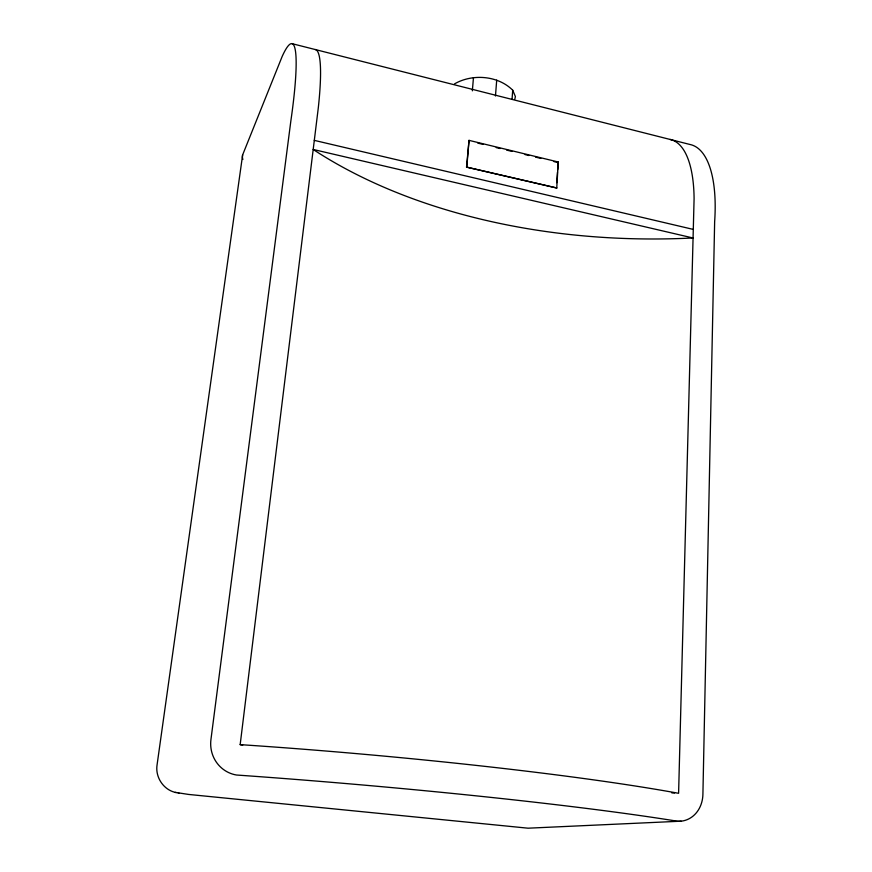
<?xml version="1.0" encoding="UTF-8"?>
<svg xmlns="http://www.w3.org/2000/svg" width="872" height="872" viewBox="0 0 872 872"><rect width="100%" height="100%" fill="white"/><g stroke="black" fill="none" stroke-linecap="round" stroke-linejoin="round"><path stroke-width="1.31" d="M556.739 187.992L558.309 162.018L469.027 140.359L466.531 167.108L556.739 187.992L466.531 167.108M556.739 182.739L557.437 172.329M557.611 169.724L558.309 162.018M512.049 99.386L512.714 90.198C497.901 75.417 472.275 73.575 454.476 83.919M495.47 96.007L496.702 80.126M472.352 90.852L473.463 77.608M466.836 166.694L469.027 140.359M242.732 745.102A584.164 69.542 3.8 0 1 240.171 744.634L318.291 107.91A127.268 17.32 -78.6 0 0 315.228 49.53M291.804 43.6L690.035 144.501A117.72 46.053 -75.9 0 1 714.648 221.608L702.908 794.294A29.931 25.724 76.8 0 1 677.882 821.304A407.965 22.171 4.9 0 0 236.443 775.012A32.319 31.283 -73.8 0 1 210.948 739.5L290.867 120.837A127.868 15.369 -78.7 0 0 282.179 56.429L242.645 154.856L157.091 764.744C155.009 777.225 163.718 790.326 176.286 792.594M514.84 99.059L515.396 96.563L512.714 90.198M681.152 821.184L528.072 828.193L188.592 794.436L175.239 792.376M178.128 792.975L178.978 793.16M314.258 140.359L693.153 229.38M477.823 143.128L483.077 144.403M496.19 147.586L500.125 148.534M506.687 150.126L511.94 151.401M525.064 154.584L528.999 155.532M535.561 157.124L540.803 158.399M553.927 161.582L557.862 162.53M240.171 744.634A405.807 28.536 5 0 1 678.601 793.302L694.09 198.751A118.221 44.646 -76.1 0 0 670.034 139.433M674.536 793.062A584.164 69.542 3.8 0 1 671.832 792.899M242.874 159.456A32.82 15.718 9.4 0 1 242.645 154.856M692.935 237.969L313.146 149.45A482.499 295.761 -2.1 0 0 692.935 237.969"/></g></svg>
